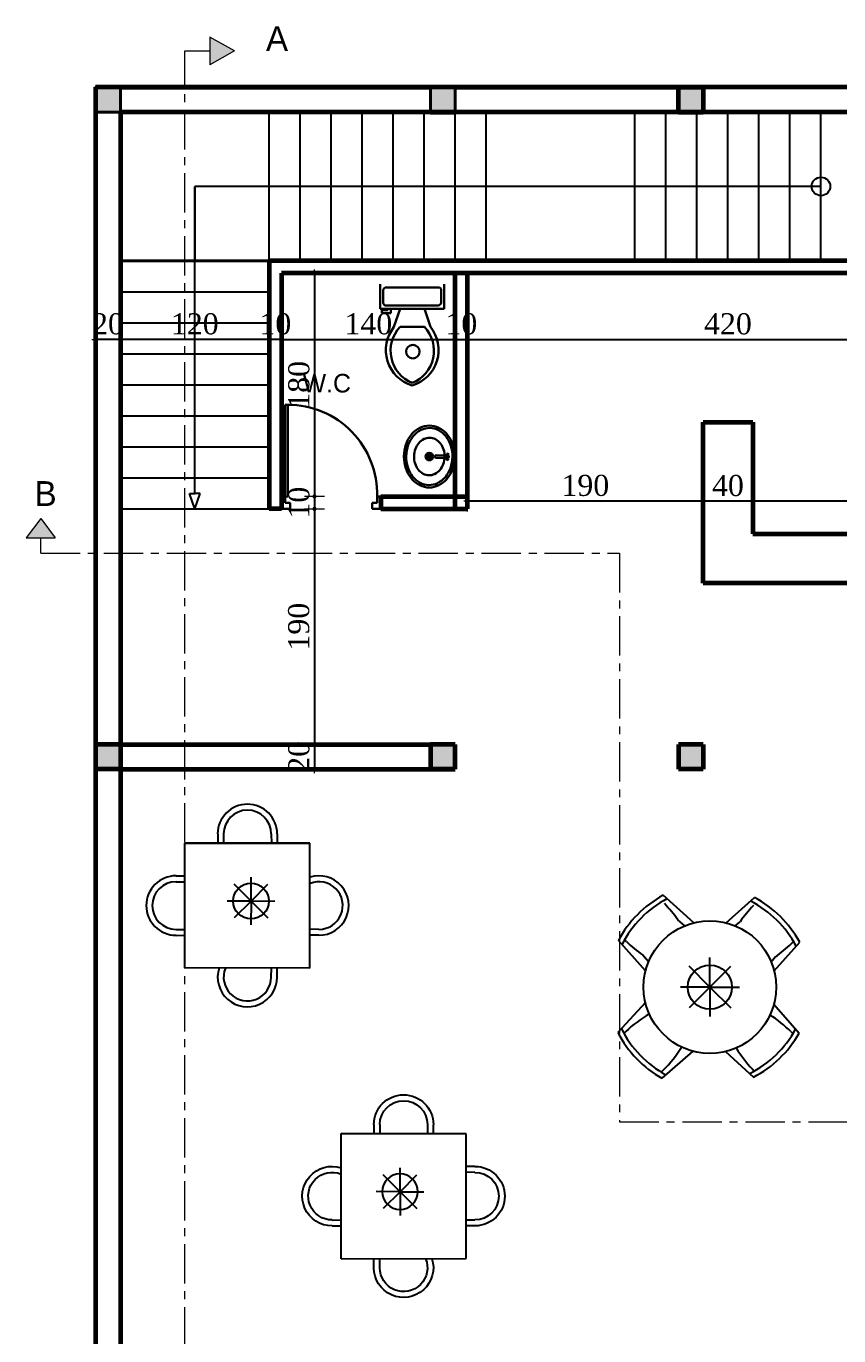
# Model space of a CAD drawing. Header units: millimetres. Extents: x -4146 to 23, y -2153 to 7365.
# Drawn here: x -1633 to -978, y 448 to 1504 of the extents above; entities that cross this region are included whole.
import ezdxf

# ---------------------------------------------------------------- set-up
doc = ezdxf.new("R2010")
doc.units = ezdxf.units.MM
doc.linetypes.add('AXES', pattern=[50.8, 31.75, -6.35, 6.35, -6.35])
for name, color, linetype, lineweight in [('Calque9', 40, 'Continuous', 30), ('Cotation', 242, 'Continuous', 20), ('ecriture', 122, 'Continuous', 40), ('ESC', 111, 'Continuous', 40), ('escalier', 2, 'Continuous', 40), ('fin', 73, 'Continuous', 20), ('HA', 8, 'Continuous', 20), ('minuiserue', 3, 'Continuous', 30), ('MUR', 6, 'Continuous', 60)]:
    doc.layers.add(name, color=color, linetype=linetype, lineweight=lineweight)
doc.layers.add('f-3', color=3, linetype='Continuous')
doc.styles.add('cotation', font='times.ttf', dxfattribs={"height": 17})
doc.dimstyles.new('ech-100', dxfattribs={"dimtxt": 17, "dimasz": 0.02, "dimexe": 1.25, "dimexo": 0.625, "dimgap": 4, "dimtad": 1, "dimdec": 0, "dimtxsty": 'cotation', "dimblk": 'cotation', "dimcen": 2, "dimse1": 1, "dimse2": 1, "dimadec": 0, "dimazin": 0, "dimtfac": 1, "dimtdec": 0, "dimtix": 1, "dimtmove": 0, "dimatfit": 3, "dimldrblk": 'cotation', "dimfxl": 1.25, "dimtolj": 1, "dimarcsym": 0})

# ---------------------------------------------------------------- blocks, each defined once
blk = doc.blocks.new('cotation')
at = {"layer": 'Cotation'}
h = blk.add_hatch(color=256, dxfattribs=at)
h.paths.add_polyline_path([(57.15, 0), (62.15, 0, 0.41421356), (0, 62.15), (0, 57.15, -0.41421356)])
h.paths.add_polyline_path([(0, -57.15), (0, -62.15, 0.41421356), (62.15, 0), (57.15, 0, -0.41421356)])
h.paths.add_polyline_path([(0, -62.15), (0, -57.15, -0.41421356), (-57.15, 0), (-62.15, 0, 0.41421356)])
h.paths.add_polyline_path([(0, 57.15), (0, 62.15, 0.41421356), (-62.15, 0), (-57.15, 0, -0.41421356)])
for p, q in [((-152.4, 0), (152.4, 0)), ((0, 406.4), (0, -406.4))]:
    blk.add_line(p, q, dxfattribs=at)
for radius, start, end in [(62.15, 0, 180), (62.15, 180, 0), (57.15, 0, 180), (57.15, 180, 0)]:
    blk.add_arc((0, 0), radius, start, end, dxfattribs=at)
blk = doc.blocks.new('*D114')
at = {"layer": 'Defpoints', "color": 0}
for p in [(-1408.1, 1304.8), (-1400.4, 1124.8), (-1357, 1124.8)]:
    blk.add_point(p, dxfattribs=at)
at = {"layer": 'HA', "color": 0, "lineweight": -2}
blk.add_line((-1400.4, 1304.8), (-1400.4, 1124.8), dxfattribs=at)
at = {"layer": 'HA', "color": 0, "lineweight": -2, "xscale": 0.02, "yscale": 0.02, "zscale": 0.02}
for p, rotation in [((-1400.4, 1304.8), 90), ((-1400.4, 1124.8), 270)]:
    blk.add_blockref('cotation', p, dxfattribs=dict(at, rotation=rotation))
at = {"layer": 'HA', "color": 0, "insert": (-1413, 1214.8), "char_height": 17, "attachment_point": 5, "rotation": 90, "style": 'cotation'}
blk.add_mtext('\\A1;180', dxfattribs=at)
blk = doc.blocks.new('*D115')
at = {"layer": 'Defpoints', "color": 0}
for p in [(-1357, 1124.8), (-1417, 1114.8), (-1400.4, 1114.8)]:
    blk.add_point(p, dxfattribs=at)
at = {"layer": 'HA', "color": 0, "lineweight": -2}
for p, q in [((-1400.4, 1124.8), (-1400.4, 1124.8)), ((-1400.4, 1124.8), (-1400.4, 1114.8)), ((-1400.4, 1114.8), (-1400.4, 1114.7))]:
    blk.add_line(p, q, dxfattribs=at)
at = {"layer": 'HA', "color": 0, "lineweight": -2, "xscale": 0.02, "yscale": 0.02, "zscale": 0.02}
for p, rotation in [((-1400.4, 1124.8), 270), ((-1400.4, 1114.8), 90)]:
    blk.add_blockref('cotation', p, dxfattribs=dict(at, rotation=rotation))
at = {"layer": 'HA', "color": 0, "insert": (-1413, 1119.8), "char_height": 17, "attachment_point": 5, "rotation": 90, "style": 'cotation'}
blk.add_mtext('\\A1;10', dxfattribs=at)
blk = doc.blocks.new('*D116')
at = {"layer": 'Defpoints', "color": 0}
for p in [(-1427, 1259.4), (-1287, 1251.3), (-1287, 1251.3)]:
    blk.add_point(p, dxfattribs=at)
at = {"layer": 'HA', "color": 0, "lineweight": -2}
blk.add_line((-1426.9, 1251.3), (-1287, 1251.3), dxfattribs=at)
at = {"layer": 'HA', "color": 0, "lineweight": -2, "xscale": 0.02, "yscale": 0.02, "zscale": 0.02, "rotation": 180}
blk.add_blockref('cotation', (-1427, 1251.3), dxfattribs=at)
at = {"layer": 'HA', "color": 0, "lineweight": -2, "xscale": 0.02, "yscale": 0.02, "zscale": 0.02}
blk.add_blockref('cotation', (-1287, 1251.3), dxfattribs=at)
at = {"layer": 'HA', "color": 0, "insert": (-1357, 1263.9), "char_height": 17, "attachment_point": 5, "style": 'cotation'}
blk.add_mtext('\\A1;140', dxfattribs=at)
blk = doc.blocks.new('*D117')
at = {"layer": 'Defpoints', "color": 0}
for p in [(-1287, 1251.3), (-1277, 1251.3), (-1277, 1248.6)]:
    blk.add_point(p, dxfattribs=at)
at = {"layer": 'HA', "color": 0, "lineweight": -2}
for p, q in [((-1287, 1251.3), (-1287, 1251.3)), ((-1287, 1251.3), (-1277, 1251.3)), ((-1276.9, 1251.3), (-1276.9, 1251.3))]:
    blk.add_line(p, q, dxfattribs=at)
at = {"layer": 'HA', "color": 0, "lineweight": -2, "xscale": 0.02, "yscale": 0.02, "zscale": 0.02}
blk.add_blockref('cotation', (-1287, 1251.3), dxfattribs=at)
at = {"layer": 'HA', "color": 0, "lineweight": -2, "xscale": 0.02, "yscale": 0.02, "zscale": 0.02, "rotation": 180}
blk.add_blockref('cotation', (-1277, 1251.3), dxfattribs=at)
at = {"layer": 'HA', "color": 0, "insert": (-1282, 1263.9), "char_height": 17, "attachment_point": 5, "style": 'cotation'}
blk.add_mtext('\\A1;10', dxfattribs=at)
blk = doc.blocks.new('*D118')
at = {"layer": 'Defpoints', "color": 0}
for p in [(-1277, 1248.6), (-857, 1251.3), (-857, 1249.8)]:
    blk.add_point(p, dxfattribs=at)
at = {"layer": 'HA', "color": 0, "lineweight": -2}
blk.add_line((-1276.9, 1251.3), (-857, 1251.3), dxfattribs=at)
at = {"layer": 'HA', "color": 0, "lineweight": -2, "xscale": 0.02, "yscale": 0.02, "zscale": 0.02, "rotation": 180}
blk.add_blockref('cotation', (-1277, 1251.3), dxfattribs=at)
at = {"layer": 'HA', "color": 0, "lineweight": -2, "xscale": 0.02, "yscale": 0.02, "zscale": 0.02}
blk.add_blockref('cotation', (-857, 1251.3), dxfattribs=at)
at = {"layer": 'HA', "color": 0, "insert": (-1067, 1263.9), "char_height": 17, "attachment_point": 5, "style": 'cotation'}
blk.add_mtext('\\A1;420', dxfattribs=at)
blk = doc.blocks.new('*D122')
at = {"layer": 'Defpoints', "color": 0}
for p in [(-1047, 1120.9), (-1047, 1120.9), (-647, 1120.9)]:
    blk.add_point(p, dxfattribs=at)
at = {"layer": 'HA', "color": 0, "lineweight": -2}
blk.add_line((-647, 1120.9), (-1046.9, 1120.9), dxfattribs=at)
at = {"layer": 'HA', "color": 0, "lineweight": -2, "xscale": 0.02, "yscale": 0.02, "zscale": 0.02, "rotation": 180}
blk.add_blockref('cotation', (-1047, 1120.9), dxfattribs=at)
at = {"layer": 'HA', "color": 0, "lineweight": -2, "xscale": 0.02, "yscale": 0.02, "zscale": 0.02}
blk.add_blockref('cotation', (-647, 1120.9), dxfattribs=at)
at = {"layer": 'HA', "color": 0, "insert": (-847, 1133.5), "char_height": 17, "attachment_point": 5, "style": 'cotation'}
blk.add_mtext('\\A1;400', dxfattribs=at)
blk = doc.blocks.new('*D123')
at = {"layer": 'Defpoints', "color": 0}
for p in [(-1087, 1120.9), (-1087, 1120.9), (-1047, 1120.9)]:
    blk.add_point(p, dxfattribs=at)
at = {"layer": 'HA', "color": 0, "lineweight": -2}
blk.add_line((-1047, 1120.9), (-1086.9, 1120.9), dxfattribs=at)
at = {"layer": 'HA', "color": 0, "lineweight": -2, "xscale": 0.02, "yscale": 0.02, "zscale": 0.02, "rotation": 180}
blk.add_blockref('cotation', (-1087, 1120.9), dxfattribs=at)
at = {"layer": 'HA', "color": 0, "lineweight": -2, "xscale": 0.02, "yscale": 0.02, "zscale": 0.02}
blk.add_blockref('cotation', (-1047, 1120.9), dxfattribs=at)
at = {"layer": 'HA', "color": 0, "insert": (-1067, 1133.5), "char_height": 17, "attachment_point": 5, "style": 'cotation'}
blk.add_mtext('\\A1;40', dxfattribs=at)
blk = doc.blocks.new('*D124')
at = {"layer": 'Defpoints', "color": 0}
for p in [(-1277, 1120.9), (-1277, 1120.9), (-1087, 1120.9)]:
    blk.add_point(p, dxfattribs=at)
at = {"layer": 'HA', "color": 0, "lineweight": -2}
blk.add_line((-1087, 1120.9), (-1276.9, 1120.9), dxfattribs=at)
at = {"layer": 'HA', "color": 0, "lineweight": -2, "xscale": 0.02, "yscale": 0.02, "zscale": 0.02, "rotation": 180}
blk.add_blockref('cotation', (-1277, 1120.9), dxfattribs=at)
at = {"layer": 'HA', "color": 0, "lineweight": -2, "xscale": 0.02, "yscale": 0.02, "zscale": 0.02}
blk.add_blockref('cotation', (-1087, 1120.9), dxfattribs=at)
at = {"layer": 'HA', "color": 0, "insert": (-1182, 1133.6), "char_height": 17, "attachment_point": 5, "style": 'cotation'}
blk.add_mtext('\\A1;190', dxfattribs=at)
blk = doc.blocks.new('*D125')
at = {"layer": 'Defpoints', "color": 0}
for p in [(-1437, 1251.3), (-1437, 1251.3), (-1427, 1251.3)]:
    blk.add_point(p, dxfattribs=at)
at = {"layer": 'HA', "color": 0, "lineweight": -2}
for p, q in [((-1437, 1251.3), (-1437, 1251.3)), ((-1427, 1251.3), (-1437, 1251.3)), ((-1426.9, 1251.3), (-1426.9, 1251.3))]:
    blk.add_line(p, q, dxfattribs=at)
at = {"layer": 'HA', "color": 0, "lineweight": -2, "xscale": 0.02, "yscale": 0.02, "zscale": 0.02}
blk.add_blockref('cotation', (-1437, 1251.3), dxfattribs=at)
at = {"layer": 'HA', "color": 0, "lineweight": -2, "xscale": 0.02, "yscale": 0.02, "zscale": 0.02, "rotation": 180}
blk.add_blockref('cotation', (-1427, 1251.3), dxfattribs=at)
at = {"layer": 'HA', "color": 0, "insert": (-1432, 1263.9), "char_height": 17, "attachment_point": 5, "style": 'cotation'}
blk.add_mtext('\\A1;10', dxfattribs=at)
blk = doc.blocks.new('*D126')
at = {"layer": 'Defpoints', "color": 0}
for p in [(-1557, 1251.3), (-1557, 1251.3), (-1437, 1251.3)]:
    blk.add_point(p, dxfattribs=at)
at = {"layer": 'HA', "color": 0, "lineweight": -2}
blk.add_line((-1437, 1251.3), (-1556.9, 1251.3), dxfattribs=at)
at = {"layer": 'HA', "color": 0, "lineweight": -2, "xscale": 0.02, "yscale": 0.02, "zscale": 0.02, "rotation": 180}
blk.add_blockref('cotation', (-1557, 1251.3), dxfattribs=at)
at = {"layer": 'HA', "color": 0, "lineweight": -2, "xscale": 0.02, "yscale": 0.02, "zscale": 0.02}
blk.add_blockref('cotation', (-1437, 1251.3), dxfattribs=at)
at = {"layer": 'HA', "color": 0, "insert": (-1497, 1263.9), "char_height": 17, "attachment_point": 5, "style": 'cotation'}
blk.add_mtext('\\A1;120', dxfattribs=at)
blk = doc.blocks.new('*D127')
at = {"layer": 'Defpoints', "color": 0}
for p in [(-1577, 1251.3), (-1577, 1251.3), (-1557, 1251.3)]:
    blk.add_point(p, dxfattribs=at)
at = {"layer": 'HA', "color": 0, "lineweight": -2}
for p, q in [((-1577, 1251.3), (-1577, 1251.3)), ((-1557, 1251.3), (-1577, 1251.3)), ((-1556.9, 1251.3), (-1556.9, 1251.3))]:
    blk.add_line(p, q, dxfattribs=at)
at = {"layer": 'HA', "color": 0, "lineweight": -2, "xscale": 0.02, "yscale": 0.02, "zscale": 0.02}
blk.add_blockref('cotation', (-1577, 1251.3), dxfattribs=at)
at = {"layer": 'HA', "color": 0, "lineweight": -2, "xscale": 0.02, "yscale": 0.02, "zscale": 0.02, "rotation": 180}
blk.add_blockref('cotation', (-1557, 1251.3), dxfattribs=at)
at = {"layer": 'HA', "color": 0, "insert": (-1567, 1263.9), "char_height": 17, "attachment_point": 5, "style": 'cotation'}
blk.add_mtext('\\A1;20', dxfattribs=at)
blk = doc.blocks.new('T1')
at = {"layer": 'f-3'}
for p, q in [((-357.3, -86.8), (-286.1, -15.5)), ((-286.1, -15.5), (-357.3, -86.8)), ((-214.8, -86.8), (-286.1, -15.5)), ((-309.9, -29), (-304.7, -34.2)), ((-313.3, -32.4), (-308.1, -37.5)), ((-343.8, -63), (-338.7, -68.1)), ((-340.4, -59.6), (-335.3, -64.7)), ((-286.6, -82.2), (-286.6, -63)), ((-231.7, -59.6), (-236.9, -64.7)), ((-228.4, -63), (-233.5, -68.1)), ((-286.6, -82.2), (-300.2, -68.6)), ((-286.6, -82.2), (-273.1, -68.6)), ((-286.6, -82.2), (-305.8, -82.2)), ((-286.6, -82.2), (-300.2, -95.8)), ((-286.6, -82.2), (-273.1, -95.8)), ((-286.6, -82.2), (-286.6, -101.4)), ((-286.6, -82.2), (-267.4, -82.2)), ((-286.1, -158), (-357.3, -86.8)), ((-214.8, -86.8), (-286.1, -158)), ((-343.8, -110.5), (-338.6, -105.4)), ((-228.3, -110.6), (-233.4, -105.5)), ((-340.4, -113.9), (-335.2, -108.8)), ((-231.7, -114), (-236.8, -108.8)), ((-313.2, -141.1), (-308.1, -136)), ((-309.8, -144.5), (-304.7, -139.3))]:
    blk.add_line(p, q, dxfattribs=at)
blk.add_circle((-286.6, -82.2), 14.4, dxfattribs=at)
for centre, radius, start, end in [((-326.9, -46), 24, 45, 225), ((-326.9, -46), 19.2, 45, 225), ((-245.3, -46), 24, 315, 152.4954), ((-245.3, -46), 19.2, 315, 157.0729), ((-326.8, -127.5), 24, 135, 315), ((-326.8, -127.5), 19.2, 135, 315), ((-245.3, -127.6), 24, 207.3318, 45), ((-245.3, -127.6), 19.2, 202.7046, 45)]:
    blk.add_arc(centre, radius, start, end, dxfattribs=at)
blk = doc.blocks.new('T2')
at = {"layer": 'f-3'}
for p, q in [((-320.62, 308.23), (-340.6, 326.15)), ((-299.38, 308.2), (-281, 324.68)), ((-326.49, 306.29), (-331.01, 310.2)), ((-293.49, 306.23), (-290.39, 308.91)), ((-351.95, 276.9), (-369.69, 296.68)), ((-364.43, 296), (-365.66, 297.23)), ((-268.2, 277.02), (-251.53, 295.59)), ((-256.97, 294.71), (-255.74, 295.94)), ((-350.01, 282.77), (-353.92, 287.29)), ((-310.06, 266.34), (-310.06, 285.54)), ((-270.16, 282.91), (-267.48, 286)), ((-310.06, 266.34), (-323.63, 279.91)), ((-310.06, 266.34), (-296.48, 279.91)), ((-310.06, 266.34), (-329.26, 266.34)), ((-310.06, 266.34), (-323.63, 252.76)), ((-310.06, 266.34), (-296.48, 252.76)), ((-310.06, 266.34), (-310.06, 247.14)), ((-310.06, 266.34), (-290.86, 266.34)), ((-352.07, 256.29), (-370.06, 236.73)), ((-268.33, 255.14), (-251.9, 236.37)), ((-364.79, 237.35), (-366.04, 236.13)), ((-257.32, 237.31), (-256.11, 236.06)), ((-321.14, 224.58), (-341.33, 206.91)), ((-299.89, 224.35), (-281.72, 207.64)), ((-340.39, 212.33), (-341.63, 211.12)), ((-282.34, 212.91), (-281.12, 211.66))]:
    blk.add_line(p, q, dxfattribs=at)
for radius in [43.2, 14.4]:
    blk.add_circle((-310.06, 266.34), radius, dxfattribs=at)
for centre, radius, start, end in [((-305.63, 262.54), 72.59, 118.79816, 151.94483), ((-315.14, 260.62), 72.59, 28.79816, 61.94483), ((-305.53, 262.44), 69.48, 117.89262, 152.72661), ((-393.4, 267.35), 75.69, 34.47793, 44.82625), ((-228, 266.07), 75.69, 135.17375, 145.52207), ((-315.24, 260.53), 69.48, 27.89262, 62.72661), ((-311.07, 349.68), 75.69, 225.17375, 235.52207), ((-310.33, 348.39), 75.69, 304.47793, 314.82625), ((-312.1, 183.01), 75.69, 119.64265, 134.12053), ((-311.34, 184.29), 75.69, 44.46803, 57.64802), ((-305.49, 270.18), 69.48, 206.56767, 241.40166), ((-315.17, 272.21), 69.48, 296.56767, 331.40166), ((-305.58, 270.08), 72.59, 207.34945, 240.49612), ((-315.07, 272.11), 72.59, 297.34945, 330.49612), ((-393.41, 266.35), 75.69, 314.46803, 328.94591), ((-228, 265.6), 75.69, 210.94054, 224.12053)]:
    blk.add_arc(centre, radius, start, end, dxfattribs=at)
blk = doc.blocks.new('*D348')
at = {"layer": 'Defpoints', "color": 0}
for p in [(-1417, 1114.8), (-1400.4, 924.8), (-1391.8, 924.8)]:
    blk.add_point(p, dxfattribs=at)
at = {"layer": 'HA', "color": 0, "lineweight": -2}
blk.add_line((-1400.4, 1114.8), (-1400.4, 924.8), dxfattribs=at)
at = {"layer": 'HA', "color": 0, "lineweight": -2, "xscale": 0.02, "yscale": 0.02, "zscale": 0.02}
for p, rotation in [((-1400.4, 1114.8), 90), ((-1400.4, 924.8), 270)]:
    blk.add_blockref('cotation', p, dxfattribs=dict(at, rotation=rotation))
at = {"layer": 'HA', "color": 0, "insert": (-1413.1, 1019.8), "char_height": 17, "attachment_point": 5, "rotation": 90, "style": 'cotation'}
blk.add_mtext('\\A1;190', dxfattribs=at)
blk = doc.blocks.new('*D349')
at = {"layer": 'Defpoints', "color": 0}
for p in [(-1391.8, 924.8), (-1417.1, 904.8), (-1400.4, 904.8)]:
    blk.add_point(p, dxfattribs=at)
at = {"layer": 'HA', "color": 0, "lineweight": -2}
for p, q in [((-1400.4, 924.8), (-1400.4, 924.8)), ((-1400.4, 924.8), (-1400.4, 904.8)), ((-1400.4, 904.8), (-1400.4, 904.7))]:
    blk.add_line(p, q, dxfattribs=at)
at = {"layer": 'HA', "color": 0, "lineweight": -2, "xscale": 0.02, "yscale": 0.02, "zscale": 0.02}
for p, rotation in [((-1400.4, 924.8), 270), ((-1400.4, 904.8), 90)]:
    blk.add_blockref('cotation', p, dxfattribs=dict(at, rotation=rotation))
at = {"layer": 'HA', "color": 0, "insert": (-1413, 914.8), "char_height": 17, "attachment_point": 5, "rotation": 90, "style": 'cotation'}
blk.add_mtext('\\A1;20', dxfattribs=at)

msp = doc.modelspace()

# ---------------------------------------------------------------- hatches: boundary and pattern name
at = {"layer": 'ESC', "ltscale": 5}
msp.add_hatch(color=256, dxfattribs=at).paths.add_polyline_path([(-1576.966, 1454.771), (-1576.966, 1434.771), (-1556.966, 1434.771), (-1556.966, 1454.771)])
msp.add_hatch(color=256, dxfattribs=at).paths.add_polyline_path([(-1576.966, 1454.771), (-1576.966, 1434.771), (-1556.966, 1434.771), (-1556.966, 1454.771)])
at = {"layer": 'fin'}
h = msp.add_hatch(color=256, dxfattribs=at)
h.paths.add_polyline_path([(-1484.764, 1495.169), (-1484.764, 1472.828), (-1464.896, 1483.998)])
h.paths.add_polyline_path([(-1491.544, -59.95), (-1491.544, -77.249), (-1475.838, -68.599)])
h.paths.add_polyline_path([(-515.111, 645.862), (-525.652, 631.968), (-504.569, 631.968)])
h.paths.add_polyline_path([(-1621.257, 1107.021), (-1632.952, 1091.471), (-1609.563, 1091.471)])
at = {"layer": 'HA'}
h = msp.add_hatch(color=256, dxfattribs=at)
h.paths.add_polyline_path([(-1106.966, 1454.771), (-1106.966, 1434.771), (-1086.966, 1434.771), (-1086.966, 1454.771)])
h.paths.add_polyline_path([(-1286.966, 1434.771), (-1286.966, 1454.771), (-1306.966, 1454.771), (-1306.966, 1434.771)])
h = msp.add_hatch(color=256, dxfattribs=at)
h.paths.add_polyline_path([(-596.966, 924.771), (-596.966, 904.771), (-576.966, 904.771), (-576.966, 924.771)])
h.paths.add_polyline_path([(-1106.966, 904.771), (-1086.966, 904.771), (-1086.966, 924.771), (-1106.966, 924.771)])
h.paths.add_polyline_path([(-1306.966, 924.771), (-1306.966, 904.771), (-1286.966, 904.771), (-1286.966, 924.771)])
h.paths.add_polyline_path([(-1556.966, 924.771), (-1576.966, 924.771), (-1576.966, 904.771), (-1556.966, 904.771)])

# ---------------------------------------------------------------- linework, layer by layer
at = {"layer": 'Calque9'}
for p, q in [((-1347.385, 1295.858), (-1347.385, 1276.206)), ((-1344.929, 1290.945), (-1344.929, 1281.119)), ((-1300.713, 1293.401), (-1342.472, 1293.401)), ((-1298.256, 1281.119), (-1298.256, 1290.945)), ((-1295.8, 1276.206), (-1295.8, 1295.858)), ((-1342.472, 1278.663), (-1300.713, 1278.663)), ((-1347.385, 1276.206), (-1295.8, 1276.206)), ((-1346.157, 1274.978), (-1341.244, 1274.978)), ((-1346.157, 1272.521), (-1346.157, 1274.978)), ((-1338.788, 1272.521), (-1346.157, 1272.521)), ((-1341.244, 1274.978), (-1341.244, 1276.206)), ((-1338.788, 1276.206), (-1338.788, 1272.521)), ((-1331.418, 1276.206), (-1336.331, 1261.467)), ((-1311.767, 1276.206), (-1306.854, 1261.467)), ((-1311.767, 1261.467), (-1331.418, 1261.467)), ((-1305.787, 1156.925), (-1309.867, 1157.057)), ((-1307.893, 1154.951), (-1307.761, 1159.031)), ((-1302.274, 1155.979), (-1294.797, 1155.835)), ((-1302.221, 1158.019), (-1294.744, 1157.875)), ((-1297.211, 1155.809), (-1297.229, 1155.256)), ((-1297.148, 1157.769), (-1297.13, 1158.316)), ((-1296.701, 1155.786), (-1296.719, 1155.239)), ((-1296.638, 1157.747), (-1296.62, 1158.3)), ((-1295.956, 1156.491), (-1295.403, 1156.473)), ((-1295.933, 1157.001), (-1295.386, 1156.983)), ((-1294.066, 1156.478), (-1294.612, 1156.496)), ((-1294.042, 1156.988), (-1294.596, 1157.006))]:
    msp.add_line(p, q, dxfattribs=at)
at = {"layer": 'Calque9', "extrusion": (0, 0, -1)}
for centre, major_axis, start_param, end_param in [((-1342.331, 1290.804), (-1.839, -1.839), 0.83958905, 2.30200361), ((-1300.406, 1291.252), (-1.535, -1.535), 2.21429748, 4.06888783), ((-1342.779, 1280.812), (1.535, -1.535), 0.64350115, 2.49809154), ((-1301.045, 1281.451), (-1.986, -1.986), 4.04559845, 5.37917952), ((-1312.947, 1242.846), (21.137, -21.137), 1.07881195, 3.02868539), ((-1311.276, 1242.264), (-19.678, -19.678), -0.40561493, 1.54692501), ((-1330.238, 1242.846), (-21.137, -21.137), 3.25450313, 5.20437622), ((-1331.909, 1242.265), (19.678, -19.678), 4.73626348, 6.68880422), ((-1321.103, 1241.569), (-3.86, -3.86), -0.78539816, 5.49778714)]:
    msp.add_ellipse(centre, major_axis=major_axis, ratio=1, start_param=start_param, end_param=end_param, dxfattribs=at)
at = {"layer": 'Calque9'}
for centre, major_axis, start_param, end_param in [((-1302.735, 1158.646), (-17.871, -17.871), 4.81156635, 5.17066169), ((-1302.875, 1158.488), (-16.508, -16.508), 4.79816998, 5.15546495), ((-1305.842, 1161.191), (15.031, -15.031), 2.82440324, 3.24077002), ((-1305.836, 1160.98), (-13.772, -13.772), 4.38097666, 4.79816998), ((-1307.825, 1165.113), (11.924, -11.924), 2.35601877, 2.82440324), ((-1307.685, 1164.769), (10.791, -10.791), 2.33790045, 2.81018034), ((-1307.825, 1165.113), (-11.924, -11.924), 3.45843063, 3.92681509), ((-1307.685, 1164.769), (-10.791, -10.791), 3.43641689, 3.90869678), ((-1309.671, 1161.05), (-13.772, -13.772), 3.01922358, 3.43641689), ((-1309.81, 1161.192), (15.031, -15.031), 1.47126752, 1.8876343), ((-1312.721, 1158.668), (-16.508, -16.508), 2.66192861, 3.01922358), ((-1312.918, 1158.648), (-17.871, -17.871), 2.68296849, 3.04206384), ((-1297.851, 1156.989), (21.518, -21.518), 3.59986537, 3.92681509), ((-1298.178, 1156.814), (20.034, -20.034), 3.58466862, 3.90869678), ((-1301.585, 1156.858), (13.128, -13.128), 3.5807606, 3.90578769), ((-1304.62, 1157.953), (10.847, -10.847), 3.22284702, 3.5807606), ((-1306.531, 1159.576), (-9.074, -9.074), 4.37672982, 4.79364334), ((-1307.72, 1162.039), (7.14, -7.14), 2.33499137, 2.80593349), ((-1307.72, 1162.039), (7.14, -7.14), 1.86404924, 2.33499137), ((-1309.012, 1159.629), (9.074, -9.074), 1.44713571, 1.86404924), ((-1310.99, 1158.088), (-10.847, -10.847), 2.66001845, 3.01793204), ((-1314.069, 1157.123), (-13.128, -13.128), 2.33499137, 2.66001845), ((-1317.476, 1157.167), (-20.034, -20.034), 2.33790045, 2.66192861), ((-1317.803, 1156.992), (21.518, -21.518), 0.78522244, 1.11217217), ((-1297.851, 1156.989), (-21.518, -21.518), 5.49761142, 5.82456115), ((-1298.178, 1156.814), (20.034, -20.034), 3.90869678, 4.23272493), ((-1301.585, 1156.858), (-13.128, -13.128), 5.47658402, 5.80161111), ((-1304.664, 1155.893), (-10.847, -10.847), 5.80161111, 6.15952469), ((-1307.827, 1156.991), (2.165, -2.165), 3.14159265, 9.42477796), ((-1307.827, 1156.991), (-1.443, -1.443), 1.57079633, 7.85398163), ((-1302.254, 1156.999), (-0.722, -0.722), 3.89460452, 7.03619717), ((-1314.069, 1157.123), (-13.128, -13.128), 2.00996428, 2.33499137), ((-1296.925, 1156.778), (-1.443, -1.443), 1.03072167, 2.04246112), ((-1296.925, 1156.778), (1.443, -1.443), 1.03392802, 2.0404676), ((-1295.114, 1156.768), (0.403, -0.403), 3.14159265, 9.42477796), ((-1294.884, 1156.712), (0.403, -0.403), 3.14159265, 9.42477796), ((-1293.074, 1156.701), (-1.443, -1.443), 5.74327646, 6.74924235), ((-1293.074, 1156.701), (1.443, -1.443), 2.5994079, 3.62860412), ((-1293.074, 1156.701), (-0.722, -0.722), 1.57079633, 7.85398163), ((-1293.14, 1154.661), (0.403, -0.403), 3.14159265, 9.42477796), ((-1293.008, 1158.742), (0.403, -0.403), 3.14159265, 9.42477796), ((-1317.476, 1157.167), (20.034, -20.034), 0.44307597, 0.76710412), ((-1317.803, 1156.992), (21.518, -21.518), 0.45827271, 0.78522244), ((-1302.736, 1155.333), (-17.871, -17.871), 5.82456115, 6.1836565), ((-1302.933, 1155.313), (16.508, -16.508), 4.23272493, 4.5900199), ((-1305.983, 1152.931), (-13.772, -13.772), 6.16081623, 6.57800955), ((-1306.642, 1154.353), (-9.074, -9.074), 6.15952469, 6.57643822), ((-1307.934, 1151.942), (-7.14, -7.14), 0.29325292, 0.76419504), ((-1307.934, 1151.942), (-7.14, -7.14), 0.76419504, 1.23513716), ((-1309.123, 1154.405), (-9.074, -9.074), 1.23513716, 1.65205069), ((-1311.034, 1156.028), (10.847, -10.847), 0.08125436, 0.43916795), ((-1312.779, 1155.493), (-16.508, -16.508), 1.65657732, 2.01387229), ((-1312.919, 1155.335), (-17.871, -17.871), 1.66997369, 2.02906904), ((-1305.844, 1152.79), (15.031, -15.031), 4.61286017, 5.02922695), ((-1307.828, 1148.869), (11.924, -11.924), -1.25395835, -0.78557389), ((-1307.969, 1149.212), (10.791, -10.791), -1.27597209, -0.8036922), ((-1307.969, 1149.212), (-10.791, -10.791), 0.76710412, 1.23938401), ((-1307.828, 1148.869), (-11.924, -11.924), 0.78522244, 1.25360691), ((-1309.818, 1153.001), (-13.772, -13.772), 1.23938401, 1.65657732), ((-1309.812, 1152.79), (15.031, -15.031), -0.31718942, 0.09917737)]:
    msp.add_ellipse(centre, major_axis=major_axis, ratio=1, start_param=start_param, end_param=end_param, dxfattribs=at)
at = {"layer": 'ESC', "ltscale": 5}
for p, q in [((-1576.966, 1434.771), (-1576.966, 1454.771)), ((-1576.966, 1454.771), (-1556.966, 1454.771)), ((-1556.966, 1454.771), (-1556.966, 1434.771)), ((-1306.966, 1454.771), (-1306.966, 1434.771)), ((-1286.966, 1454.771), (-1286.966, 1434.771)), ((-1556.966, 1434.771), (-1576.966, 1434.771))]:
    msp.add_line(p, q, dxfattribs=at)
msp.add_lwpolyline([(-1556.966, 1434.771), (-1576.966, 1434.771), (-1576.966, 1454.771), (-1556.966, 1454.771)], close=True, dxfattribs=at)
at = {"layer": 'escalier', "lineweight": 25}
for p, q in [((-1436.966, 1314.771), (-1436.966, 1434.771)), ((-1411.966, 1314.771), (-1411.966, 1434.771)), ((-1386.966, 1314.771), (-1386.966, 1434.771)), ((-1361.966, 1314.771), (-1361.966, 1434.771)), ((-1336.966, 1314.771), (-1336.966, 1434.771)), ((-1311.966, 1314.771), (-1311.966, 1434.771)), ((-1286.966, 1314.771), (-1286.966, 1434.771)), ((-1261.966, 1314.771), (-1261.966, 1434.771)), ((-1141.966, 1314.771), (-1141.966, 1434.771)), ((-1116.966, 1314.771), (-1116.966, 1434.771)), ((-1091.966, 1314.771), (-1091.966, 1434.771)), ((-1066.966, 1314.771), (-1066.966, 1434.771)), ((-1041.966, 1314.771), (-1041.966, 1434.771)), ((-1016.966, 1314.771), (-1016.966, 1434.771)), ((-991.966, 1314.771), (-991.966, 1434.771)), ((-1556.966, 1289.771), (-1436.966, 1289.771)), ((-1556.966, 1264.771), (-1436.966, 1264.771)), ((-1556.966, 1239.771), (-1436.966, 1239.771)), ((-1556.966, 1214.771), (-1436.966, 1214.771)), ((-1556.966, 1189.771), (-1436.966, 1189.771)), ((-1556.966, 1164.771), (-1436.966, 1164.771)), ((-1556.966, 1139.771), (-1436.966, 1139.771)), ((-1556.966, 1114.771), (-1436.966, 1114.771))]:
    msp.add_line(p, q, dxfattribs=at)
at = {"layer": 'escalier'}
msp.add_line((-1436.966, 1314.771), (-1556.966, 1314.771), dxfattribs=at)
at = {"layer": 'fin'}
for p, q in [((-1464.896, 1483.998), (-1484.764, 1495.169)), ((-1484.764, 1495.169), (-1484.764, 1472.828)), ((-1504.896, 1483.998), (-1484.764, 1483.998)), ((-1464.896, 1483.998), (-1484.764, 1472.828)), ((-1621.257, 1107.021), (-1632.952, 1091.471)), ((-1621.257, 1107.021), (-1609.563, 1091.471)), ((-1632.952, 1091.471), (-1609.563, 1091.471)), ((-1621.257, 1079.021), (-1621.257, 1091.471))]:
    msp.add_line(p, q, dxfattribs=at)
at = {"layer": 'fin', "linetype": 'AXES'}
for p, q in [((-1504.896, -68.599), (-1504.896, 1483.998)), ((-1621.257, 1079.021), (-1154.53, 1079.021)), ((-1154.53, 1079.021), (-1154.53, 620.442)), ((-1154.53, 620.442), (-515.111, 620.442)), ((-1154.53, 620.442), (-515.111, 620.442))]:
    msp.add_line(p, q, dxfattribs=at)
at = {"layer": 'HA'}
for p, q in [((-1106.966, 1434.771), (-1106.966, 1454.771)), ((-1086.966, 1434.771), (-1086.966, 1454.771))]:
    msp.add_line(p, q, dxfattribs=at)
at = {"layer": 'HA', "lineweight": 25}
for p, q in [((-991.966, 1374.771), (-1496.966, 1374.771)), ((-1496.966, 1374.771), (-1496.966, 1314.771)), ((-1496.966, 1127.237), (-1496.966, 1374.771)), ((-1496.966, 1114.771), (-1501.158, 1127.237)), ((-1501.158, 1127.237), (-1496.966, 1127.237)), ((-1496.966, 1114.771), (-1492.775, 1127.237)), ((-1492.775, 1127.237), (-1496.966, 1127.237))]:
    msp.add_line(p, q, dxfattribs=at)
msp.add_circle((-991.966, 1374.771), 7.476, dxfattribs=at)
at = {"layer": 'minuiserue'}
for p, q in [((-1423.966, 1124.771), (-1423.966, 1198.771)), ((-1423.966, 1198.771), (-1421.966, 1198.771)), ((-1421.966, 1124.771), (-1421.966, 1198.771)), ((-1426.966, 1114.771), (-1426.966, 1124.771)), ((-1423.966, 1124.771), (-1426.966, 1124.771)), ((-1423.966, 1119.771), (-1423.966, 1124.771)), ((-1421.966, 1124.771), (-1423.966, 1124.771)), ((-1419.966, 1119.771), (-1423.966, 1119.771)), ((-1419.966, 1114.771), (-1419.966, 1119.771)), ((-1353.966, 1114.771), (-1353.966, 1119.771)), ((-1353.966, 1119.771), (-1349.966, 1119.771)), ((-1349.966, 1119.771), (-1349.966, 1124.771)), ((-1349.966, 1124.771), (-1346.966, 1124.771)), ((-1346.966, 1124.771), (-1346.966, 1114.771)), ((-1426.966, 1114.771), (-1419.966, 1114.771)), ((-1346.966, 1114.771), (-1353.966, 1114.771))]:
    msp.add_line(p, q, dxfattribs=at)
msp.add_arc((-1421.966, 1126.744), 72.027, 358.430351, 90, dxfattribs=at)
at = {"layer": 'MUR'}
for p, q in [((-609.966, 1454.771), (-1576.966, 1454.771)), ((-1576.966, 1454.771), (-1576.966, 246.771)), ((-1556.966, 1454.771), (-1306.966, 1454.771)), ((-1286.966, 1454.771), (-1106.966, 1454.771)), ((-1106.966, 1434.771), (-1106.966, 1454.771)), ((-1106.966, 1454.771), (-1086.966, 1454.771)), ((-1086.966, 1454.771), (-1086.966, 1434.771)), ((-609.966, 1434.771), (-1556.966, 1434.771)), ((-1556.966, 1434.771), (-1556.966, 1289.771)), ((-1306.966, 1434.771), (-1286.966, 1434.771)), ((-1106.966, 1434.771), (-1086.966, 1434.771)), ((-576.966, 1314.771), (-1436.966, 1314.771)), ((-1436.966, 1314.771), (-1436.966, 1114.771)), ((-1556.966, 1304.771), (-1556.966, 1114.771)), ((-596.966, 1304.771), (-1426.966, 1304.771)), ((-1426.966, 1304.771), (-1426.966, 1114.771)), ((-1286.966, 1114.771), (-1286.966, 1304.771)), ((-1276.966, 1114.771), (-1276.966, 1304.771)), ((-1086.966, 1054.771), (-1086.966, 1184.771)), ((-1086.966, 1184.771), (-1046.966, 1184.771)), ((-1046.966, 1184.771), (-1046.966, 1094.771)), ((-1426.966, 1124.771), (-1426.966, 1114.771)), ((-1346.966, 1124.771), (-1276.966, 1124.771)), ((-1346.966, 1124.771), (-1346.966, 1114.771)), ((-1556.966, 1114.771), (-1556.966, 246.771)), ((-1426.966, 1114.771), (-1436.966, 1114.771)), ((-1346.966, 1114.771), (-1276.966, 1114.771)), ((-1046.966, 1094.771), (-596.966, 1094.771)), ((-596.966, 1054.771), (-1086.966, 1054.771)), ((-1556.966, 924.771), (-1576.966, 924.771)), ((-1556.966, 924.771), (-1306.966, 924.771)), ((-1306.966, 924.771), (-1306.966, 904.771)), ((-1286.966, 924.771), (-1306.966, 924.771)), ((-1286.966, 904.771), (-1286.966, 924.771)), ((-1086.966, 924.771), (-1106.966, 924.771)), ((-1106.966, 924.771), (-1106.966, 904.771)), ((-1086.966, 924.771), (-1086.966, 904.771)), ((-1556.966, 904.771), (-1576.966, 904.771)), ((-1556.966, 904.771), (-1306.966, 904.771)), ((-1306.966, 904.771), (-1286.966, 904.771)), ((-1286.966, 904.771), (-1306.966, 904.771)), ((-1086.966, 904.771), (-1106.966, 904.771))]:
    msp.add_line(p, q, dxfattribs=at)

# ---------------------------------------------------------------- block references
at = {"layer": 'MUR', "rotation": 315}
msp.add_blockref('T1', (-1190.86, 653.982), dxfattribs=at)
at = {"layer": 'MUR', "xscale": 1.237538694828253, "yscale": 1.237538694828253, "zscale": 1.237538694828253}
msp.add_blockref('T2', (-697.847, 399.534), dxfattribs=at)
at = {"layer": 'MUR', "xscale": -1, "rotation": 45}
msp.add_blockref('T1', (-1592.248, 419.639), dxfattribs=at)

# ---------------------------------------------------------------- texts
at = {"layer": 'ecriture', "attachment_point": 1}
for s, width, insert, char_height in [('A', 194.01183, (-1439.574, 1503.998), 20), ('{\\fVrinda|b0|i0|c0|p2;  W.C}', 130.42633, (-1421.141, 1223.615), 15), ('B', 194.01183, (-1626.216, 1137.127), 20)]:
    msp.add_mtext_dynamic_manual_height_columns(s, width=width, gutter_width=12.5, heights=[0], dxfattribs=dict(at, insert=insert, char_height=char_height))

# ---------------------------------------------------------------- dimensions: what is measured, and where the dimension line sits
at = {"layer": 'HA'}
dim = msp.add_linear_dim(base=(-1400.379, 1124.771), p1=(-1408.122, 1304.771), p2=(-1356.966, 1124.771), angle=90, dimstyle='ech-100', dxfattribs=at)
dim.commit()
dim.dimension.update_dxf_attribs({"geometry": '*D114', "text_midpoint": (-1413.026, 1214.771)})
for base, p1, p2, picture, middle in [((-1576.966, 1251.264), (-1556.966, 1251.264), (-1576.966, 1251.264), '*D127', (-1566.966, 1263.911)), ((-1556.966, 1251.264), (-1436.966, 1251.264), (-1556.966, 1251.264), '*D126', (-1496.966, 1263.911)), ((-1276.966, 1251.264), (-1286.966, 1251.264), (-1276.966, 1248.63), '*D117', (-1281.966, 1263.911)), ((-856.966, 1251.264), (-1276.966, 1248.63), (-856.966, 1249.771), '*D118', (-1066.966, 1263.911)), ((-1276.966, 1120.89), (-1086.966, 1120.89), (-1276.966, 1120.89), '*D124', (-1181.966, 1133.562)), ((-1086.966, 1120.89), (-1046.966, 1120.89), (-1086.966, 1120.89), '*D123', (-1066.966, 1133.537)), ((-1046.966, 1120.89), (-646.966, 1120.89), (-1046.966, 1120.89), '*D122', (-846.966, 1133.537))]:
    dim = msp.add_linear_dim(base=base, p1=p1, p2=p2, dimstyle='ech-100', override={"dimtmove": 1}, dxfattribs=at)
    dim.commit()
    dim.dimension.update_dxf_attribs({"geometry": picture, "text_midpoint": middle})
for base, p1, p2, picture, middle in [((-1436.966, 1251.264), (-1426.966, 1251.264), (-1436.966, 1251.264), '*D125', (-1431.966, 1263.911)), ((-1286.966, 1251.264), (-1426.966, 1259.392), (-1286.966, 1251.264), '*D116', (-1356.966, 1263.911))]:
    dim = msp.add_linear_dim(base=base, p1=p1, p2=p2, dimstyle='ech-100', dxfattribs=at)
    dim.commit()
    dim.dimension.update_dxf_attribs({"geometry": picture, "text_midpoint": middle})
for base, p1, p2, picture, middle in [((-1400.379, 1114.771), (-1356.966, 1124.771), (-1416.966, 1114.771), '*D115', (-1413.026, 1119.771)), ((-1400.379, 924.771), (-1416.966, 1114.771), (-1391.801, 924.771), '*D348', (-1413.05, 1019.771)), ((-1400.379, 904.771), (-1391.801, 924.771), (-1417.087, 904.771), '*D349', (-1413.026, 914.771))]:
    dim = msp.add_linear_dim(base=base, p1=p1, p2=p2, angle=90, dimstyle='ech-100', override={"dimtmove": 1}, dxfattribs=at)
    dim.commit()
    dim.dimension.update_dxf_attribs({"geometry": picture, "text_midpoint": middle})

doc.saveas('drawing.dxf')
